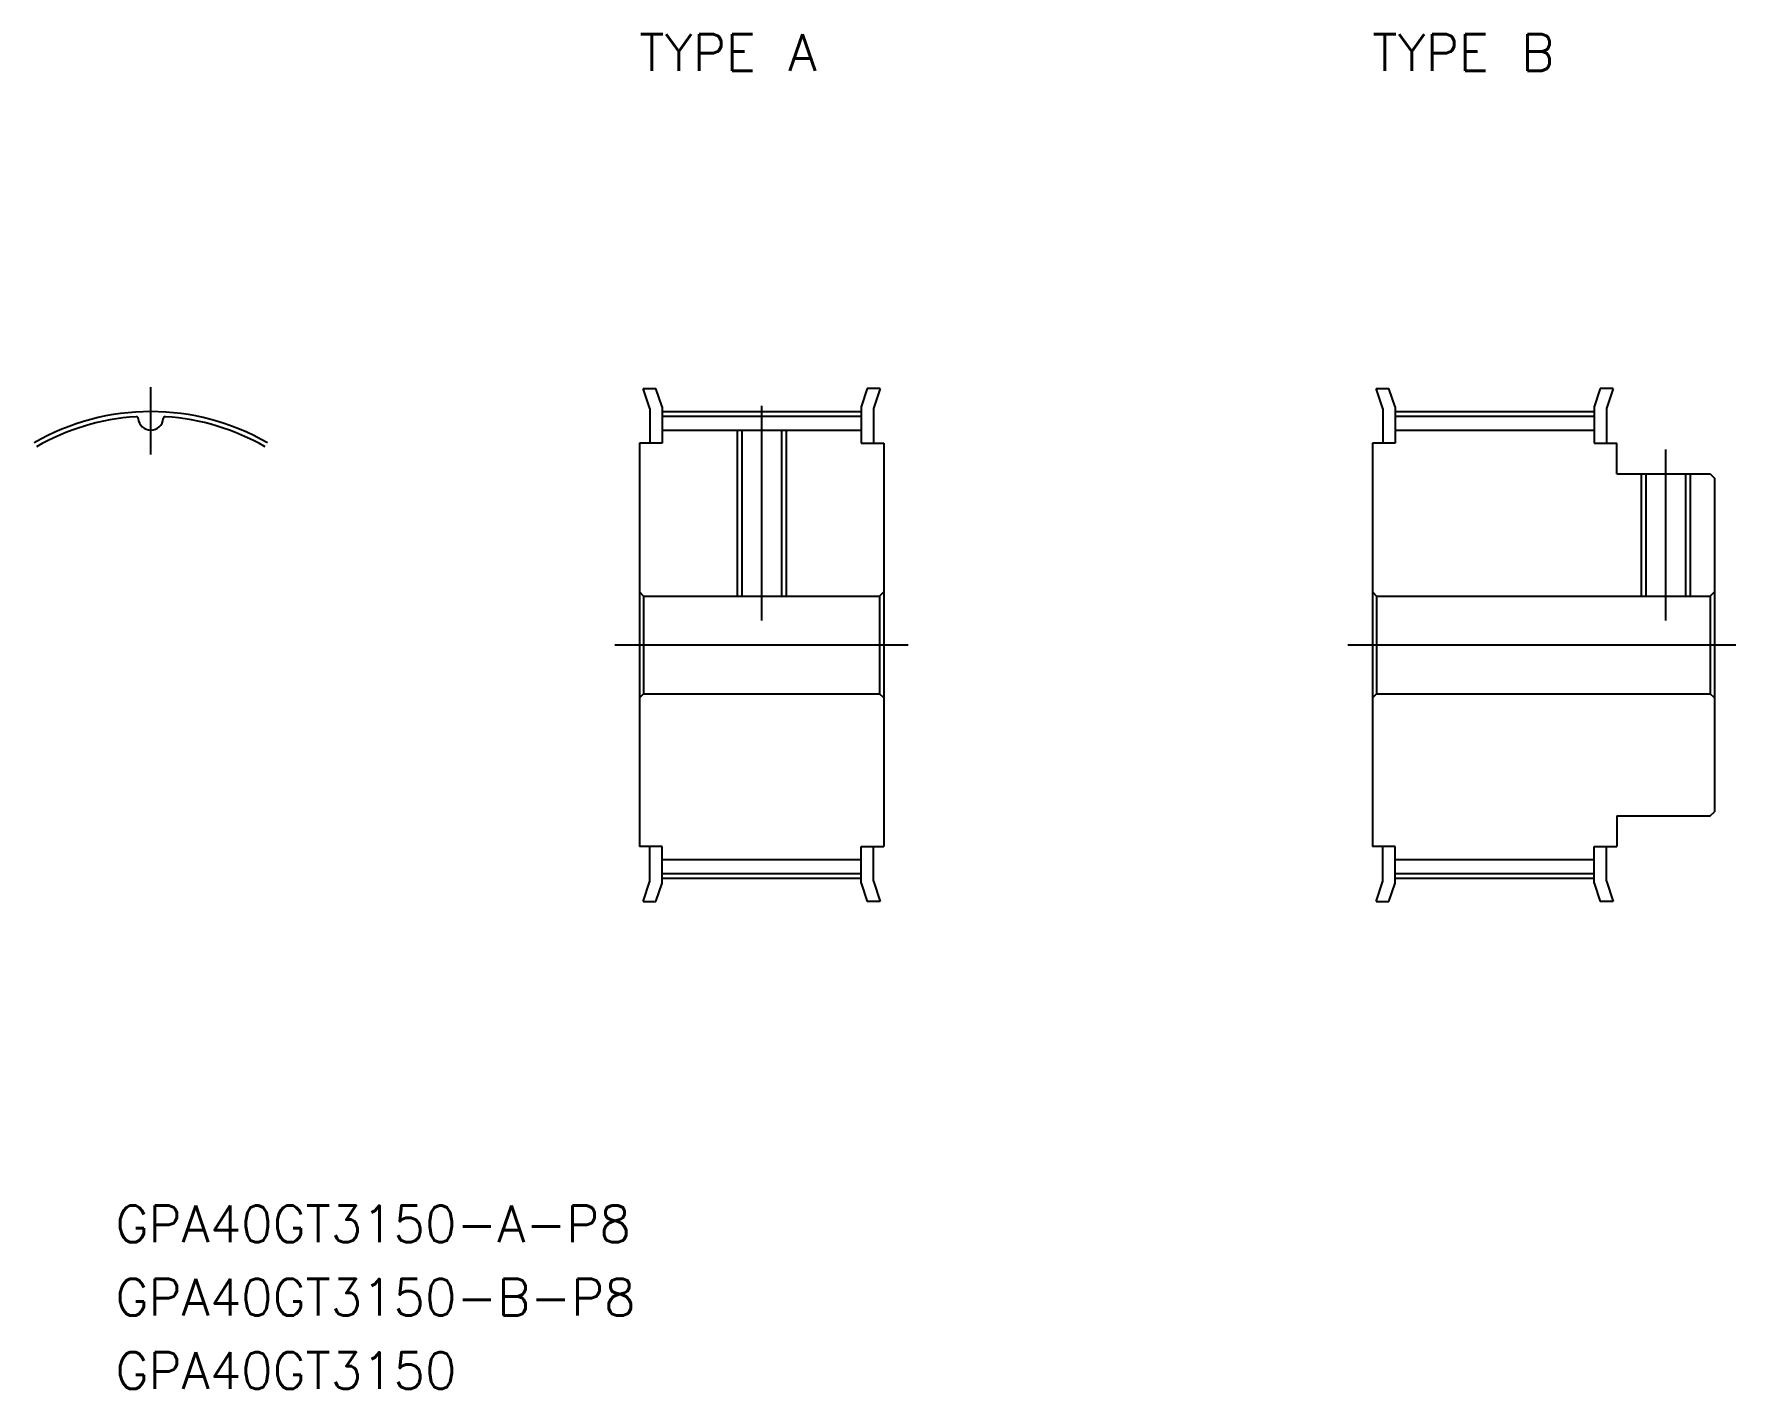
# Model space of a CAD drawing. Extents: x -10 to 130, y -61 to 50.
import ezdxf

# ---------------------------------------------------------------- set-up
doc = ezdxf.new("R2010")
doc.units = 0
doc.linetypes.add('CENTER', pattern=[50.8, 31.75, -6.35, 6.35, -6.35])
doc.layers.get('0').update_dxf_attribs({"linetype": 'CONTINUOUS'})
doc.layers.add('CENTER', color=1, linetype='CONTINUOUS')
doc.styles.get("Standard").update_dxf_attribs({"font": 'txt.shx', "height": 3, "bigfont": 'bigfont.shx'})

msp = doc.modelspace()

# ---------------------------------------------------------------- linework, layer by layer
at = {"color": 7, "linetype": 'CONTINUOUS'}
for p, q in [((40.85, 19.34), (40.3, 21)), ((40.3, 21), (41.35, 21)), ((41.85, 19.5), (41.35, 21)), ((58.65, 21), (58.15, 19.5)), ((59.7, 21), (58.65, 21)), ((59.7, 21), (59.15, 19.34)), ((100.85, 19.34), (100.3, 21)), ((100.3, 21), (101.35, 21)), ((101.85, 19.5), (101.35, 21)), ((118.65, 21), (118.15, 19.5)), ((119.7, 21), (118.65, 21)), ((119.7, 21), (119.15, 19.34)), ((40.85, 19.34), (40.85, 16.5)), ((41.85, 19.5), (41.85, 16.5)), ((41.85, 18.72), (58.15, 18.72)), ((58.15, 19.5), (58.15, 16.5)), ((59.15, 19.34), (59.15, 16.5)), ((100.85, 19.34), (100.85, 16.5)), ((101.85, 19.5), (101.85, 16.5)), ((101.85, 18.72), (118.15, 18.72)), ((118.15, 19.5), (118.15, 16.5)), ((119.15, 19.34), (119.15, 16.5)), ((41.85, 17.58), (58.15, 17.58)), ((48.38, 17.58), (48.38, 4)), ((51.62, 17.58), (51.62, 4)), ((101.85, 17.58), (118.15, 17.58)), ((40, 16.5), (40, -16.5)), ((41.85, 16.5), (40, 16.5)), ((58.15, 16.5), (60, 16.5)), ((60, 16.5), (60, -16.5)), ((100, 16.5), (100, -16.5)), ((101.85, 16.5), (100, 16.5)), ((118.15, 16.5), (120, 16.5)), ((120, 14), (120, 16.5)), ((120, 14), (127.66, 14)), ((122.38, 14), (122.38, 4)), ((125.62, 14), (125.62, 4)), ((127.66, 14), (128, 13.66)), ((128, 13.66), (128, -13.66)), ((40, 4.34), (40.34, 4)), ((60, 4.34), (59.66, 4)), ((100, 4.34), (100.34, 4)), ((128, 4.34), (127.66, 4)), ((40.34, 4), (59.66, 4)), ((40.34, 4), (40.34, -4)), ((59.66, 4), (59.66, -4)), ((100.34, 4), (127.66, 4)), ((100.34, 4), (100.34, -4)), ((127.66, 4), (127.66, -4)), ((40, -4.34), (40.34, -4)), ((40.34, -4), (59.66, -4)), ((60, -4.34), (59.66, -4)), ((100, -4.34), (100.34, -4)), ((100.34, -4), (127.66, -4)), ((128, -4.34), (127.66, -4)), ((127.66, -14), (128, -13.66)), ((120, -14), (127.66, -14)), ((120, -14), (120, -16.5)), ((41.85, -16.5), (40, -16.5)), ((40.85, -19.34), (40.85, -16.5)), ((41.85, -19.5), (41.85, -16.5)), ((58.15, -16.5), (60, -16.5)), ((58.15, -19.5), (58.15, -16.5)), ((59.15, -19.34), (59.15, -16.5)), ((101.85, -16.5), (100, -16.5)), ((100.85, -19.34), (100.85, -16.5)), ((101.85, -19.5), (101.85, -16.5)), ((118.15, -16.5), (120, -16.5)), ((118.15, -19.5), (118.15, -16.5)), ((119.15, -19.34), (119.15, -16.5)), ((41.85, -17.58), (58.15, -17.58)), ((101.85, -17.58), (118.15, -17.58)), ((40.3, -21), (40.85, -19.34)), ((41.35, -21), (41.85, -19.5)), ((41.85, -18.72), (58.15, -18.72)), ((58.15, -19.5), (58.65, -21)), ((59.15, -19.34), (59.7, -21)), ((100.3, -21), (100.85, -19.34)), ((101.35, -21), (101.85, -19.5)), ((101.85, -18.72), (118.15, -18.72)), ((118.15, -19.5), (118.65, -21)), ((119.15, -19.34), (119.7, -21)), ((40.3, -21), (41.35, -21)), ((59.7, -21), (58.65, -21)), ((100.3, -21), (101.35, -21)), ((119.7, -21), (118.65, -21))]:
    msp.add_line(p, q, dxfattribs=at)
at = {"color": 3, "linetype": 'CONTINUOUS'}
for p, q in [((48, 17.58), (48, 4)), ((52, 17.58), (52, 4)), ((122, 14), (122, 4)), ((126, 14), (126, 4))]:
    msp.add_line(p, q, dxfattribs=at)
at = {"color": 7, "linetype": 'CONTINUOUS'}
for centre, radius, start, end in [((0, 0), 18.72, 93.6882, 120), ((-1.19, 18.51), 0.171, 4.5721, 93.6882), ((0, 18.61), 1.03, 184.5721, 355.4279), ((1.19, 18.51), 0.171, 86.3118, 175.4279), ((0, 0), 18.72, 60, 86.3118)]:
    msp.add_arc(centre, radius, start, end, dxfattribs=at)
at = {"layer": 'CENTER', "color": 1, "linetype": 'CENTER'}
for p, q in [((0, 15.58), (0, 21.1)), ((50, 19.58), (50, 2)), ((41.85, 19.1), (58.15, 19.1)), ((101.85, 19.1), (118.15, 19.1)), ((124, 16), (124, 2)), ((38, 0), (62, 0)), ((98, 0), (130, 0)), ((41.85, -19.1), (58.15, -19.1)), ((101.85, -19.1), (118.15, -19.1))]:
    msp.add_line(p, q, dxfattribs=at)
msp.add_arc((0, 0), 19.1, 60, 120, dxfattribs=at)

# ---------------------------------------------------------------- texts
at = {"color": 7, "linetype": 'CONTINUOUS'}
for s, p in [('TYPE A', (40, 47)), ('TYPE B', (100, 47)), ('GPA40GT3150-A-P8', (-2.88, -48.9)), ('GPA40GT3150-B-P8', (-2.88, -54.9)), ('GPA40GT3150', (-2.88, -60.9))]:
    msp.add_text(s, height=3, dxfattribs=at).set_placement(p)

doc.saveas('drawing.dxf')
